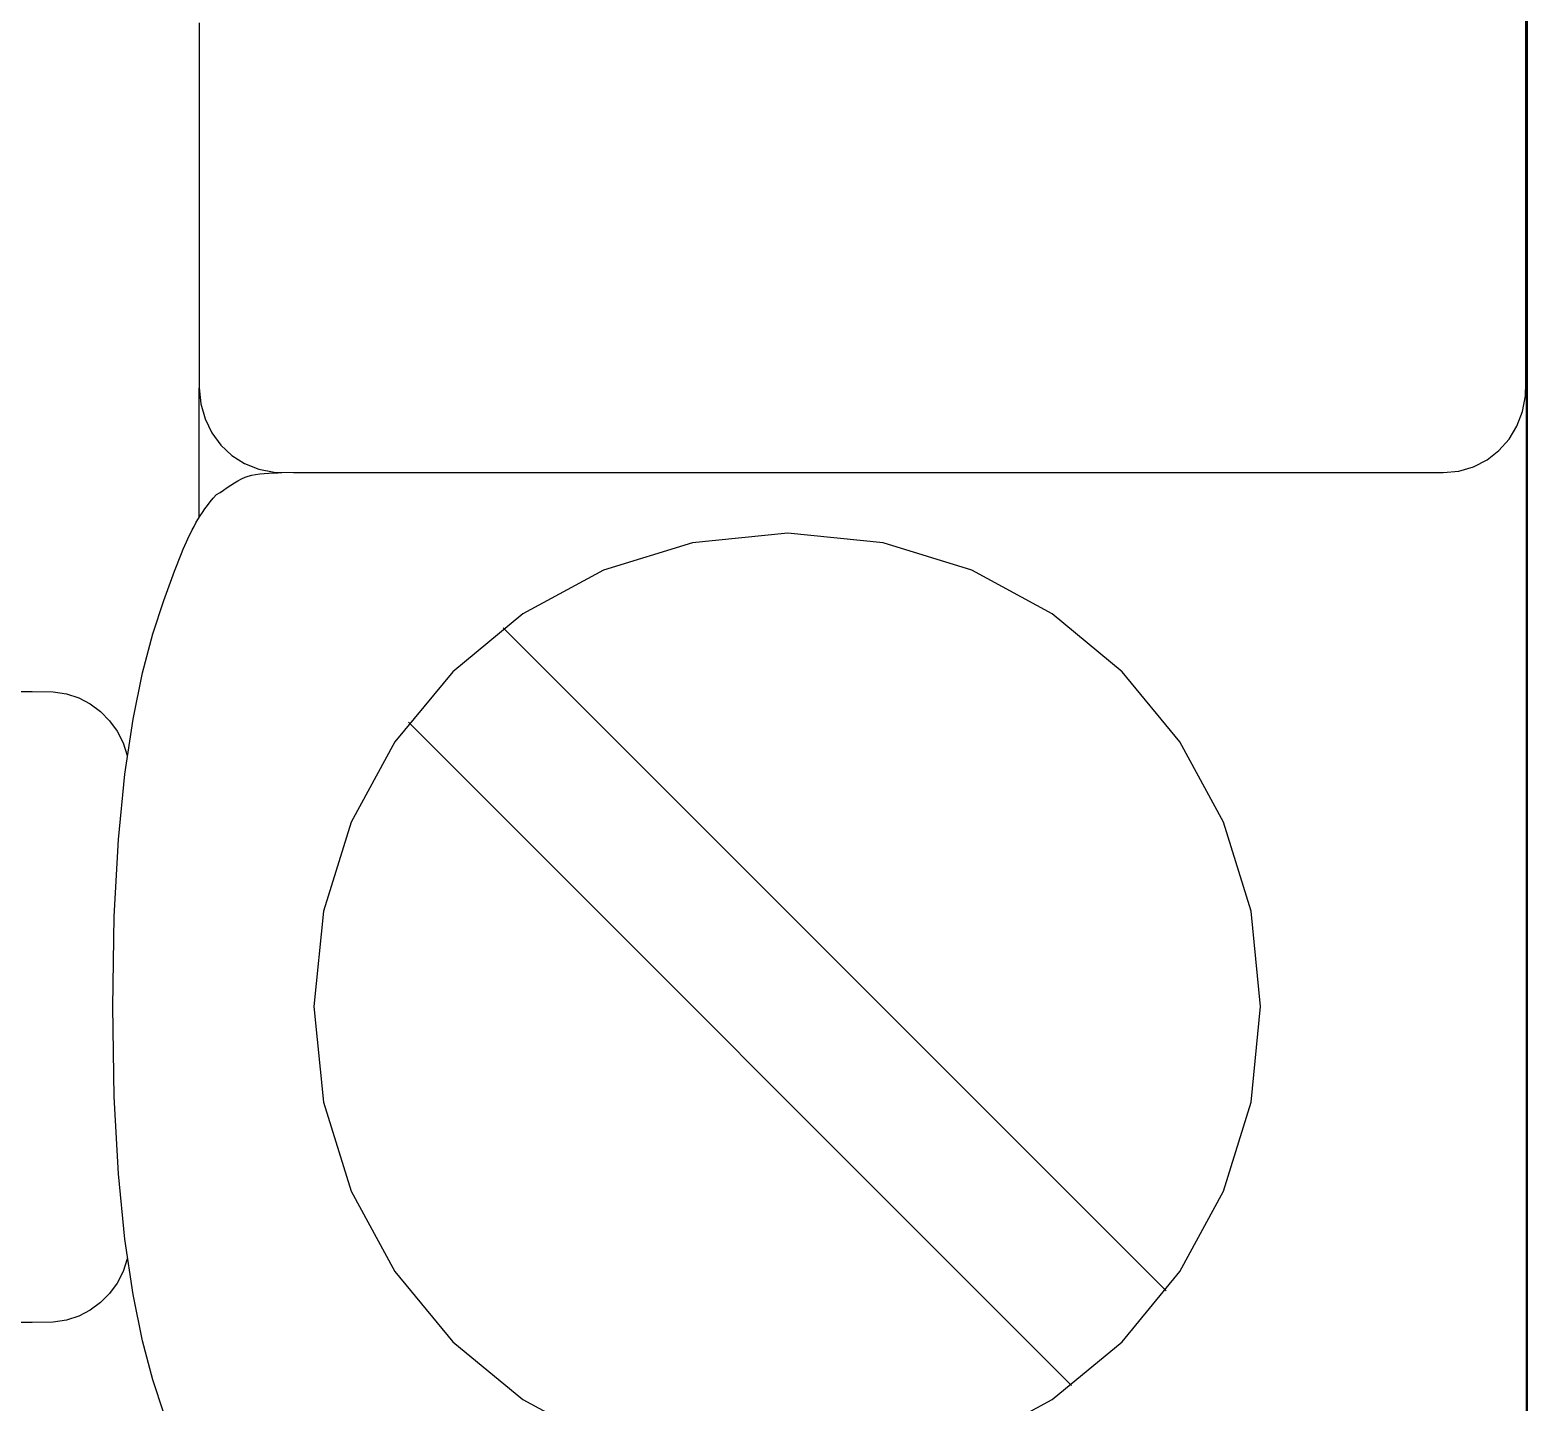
# Model space of a CAD drawing. Extents: x 1 to 47.7, y 0.2 to 35.
# Drawn here: x 35.393 to 35.922, y 12.396 to 12.88 of the extents above; entities that cross this region are included whole.
import ezdxf

# ---------------------------------------------------------------- set-up
doc = ezdxf.new("R2010")
doc.units = 0
doc.header["$MEASUREMENT"] = 0
for name, color, linetype in [('5_1___24__TARGET_LEDS___12', 7, 'CONTINUOUS'), ('6_1__EMPTY_IO_BOARD_POSITI', 7, 'CONTINUOUS'), ('6_2___8__INDEPENDENT_INPUT', 7, 'CONTINUOUS'), ('6_3___8__OPTOISO_INDEPENDE', 7, 'CONTINUOUS'), ('6_4___24__OPTOISO_INDEPEND', 7, 'CONTINUOUS'), ('6_5___8__INDEPENDENT_INPUT', 7, 'CONTINUOUS'), ('6_6___8__INDEPENDENT_INPUT', 7, 'CONTINUOUS'), ('6_7___8__OPTOISO_INDEPENDE', 7, 'CONTINUOUS'), ('6_8___8__OPTOISO_INDEPENDE', 7, 'CONTINUOUS')]:
    doc.layers.add(name, color=color, linetype=linetype)

msp = doc.modelspace()

# ---------------------------------------------------------------- linework, layer by layer
at = {"layer": '5_1___24__TARGET_LEDS___12'}
for points in [[(35.92211, 12.30354), (35.92211, 12.42937), (35.92211, 12.55075), (35.92211, 12.66723), (35.92211, 12.77837), (35.92211, 12.88371), (35.92211, 12.98282), (35.92211, 13.07525), (35.92211, 13.16055), (35.92211, 13.20039), (35.92211, 13.23828), (35.92211, 13.27417), (35.92211, 13.30799), (35.92211, 13.3397), (35.92211, 13.36924)], [(35.45318, 12.88285), (35.45318, 12.85673), (35.45318, 12.82823), (35.45318, 12.80052), (35.45318, 12.77678), (35.45318, 12.76021), (35.45318, 12.75398), (35.45371, 12.74828), (35.45522, 12.74294), (35.45763, 12.73806), (35.46083, 12.73374), (35.46472, 12.73009), (35.46921, 12.7272), (35.47421, 12.72517), (35.4796, 12.72411), (35.48651, 12.72397), (35.51624, 12.72397), (35.56802, 12.72397), (35.63382, 12.72397), (35.70563, 12.72397), (35.77544, 12.72397), (35.83524, 12.72397), (35.87699, 12.72397), (35.89269, 12.72397), (35.89825, 12.72451), (35.90346, 12.72607), (35.90821, 12.72854), (35.91242, 12.73183), (35.91598, 12.73583), (35.91879, 12.74044), (35.92076, 12.74556), (35.9218, 12.75109), (35.92193, 12.7556), (35.92193, 12.7674), (35.92193, 12.78795), (35.92193, 12.81407), (35.92193, 12.84258), (35.92193, 12.87029), (35.92193, 12.89403)], [(35.45318, 12.70843), (35.45318, 12.75398)], [(35.44062, 12.39172), (35.4368, 12.40351), (35.43313, 12.41733), (35.42978, 12.4337), (35.42689, 12.45316), (35.42463, 12.47623), (35.42316, 12.50343), (35.42263, 12.5353), (35.42316, 12.56715), (35.42463, 12.59435), (35.42689, 12.61742), (35.42978, 12.63688), (35.43313, 12.65325), (35.4368, 12.66707), (35.44062, 12.67886), (35.44443, 12.68914), (35.44691, 12.69546), (35.44753, 12.69695), (35.44809, 12.69828), (35.44862, 12.69948), (35.44913, 12.70059), (35.44964, 12.70165), (35.45016, 12.70271), (35.45072, 12.7038), (35.45134, 12.70497), (35.45201, 12.70621), (35.45271, 12.70744), (35.45347, 12.70867), (35.45428, 12.7099), (35.45515, 12.71114), (35.45607, 12.7124), (35.45707, 12.71368), (35.45813, 12.71499), (35.45929, 12.71622), (35.46054, 12.71701), (35.4618, 12.71784), (35.46306, 12.71868), (35.46433, 12.71952), (35.4656, 12.72033), (35.46687, 12.72109), (35.46812, 12.72177), (35.46937, 12.72237), (35.47051, 12.72279), (35.47174, 12.7231), (35.47311, 12.72336), (35.47459, 12.72356), (35.47615, 12.72372), (35.47775, 12.72384), (35.47935, 12.72392), (35.48092, 12.72396), (35.48242, 12.72397)], [(35.72618, 12.38109), (35.75456, 12.39652), (35.77929, 12.41696), (35.79968, 12.44174), (35.81508, 12.47018), (35.82481, 12.50161), (35.82821, 12.53536), (35.82481, 12.56906), (35.81508, 12.60045), (35.79968, 12.62886), (35.77929, 12.65362), (35.75456, 12.67405), (35.72618, 12.68948), (35.69481, 12.69923), (35.66113, 12.70263), (35.62743, 12.69923), (35.59601, 12.68948), (35.56757, 12.67405), (35.54278, 12.65362), (35.52232, 12.62886), (35.50686, 12.60045), (35.49709, 12.56906), (35.49368, 12.53536), (35.49709, 12.50161), (35.50686, 12.47018), (35.52232, 12.44174), (35.54278, 12.41696), (35.56757, 12.39652), (35.59601, 12.38109)], [(35.79479, 12.43494), (35.56052, 12.66921)], [(35.36185, 12.64666), (35.39409, 12.64666), (35.40159, 12.64659), (35.40626, 12.64586), (35.41064, 12.64441), (35.41468, 12.6423), (35.41832, 12.63959), (35.42151, 12.63634), (35.42419, 12.63262), (35.42629, 12.62849), (35.42776, 12.62401)], [(35.76137, 12.40152), (35.5271, 12.63579)], [(35.42776, 12.44623), (35.42626, 12.4418), (35.42414, 12.43771), (35.42145, 12.43402), (35.41826, 12.43081), (35.41462, 12.42813), (35.41059, 12.42604), (35.40622, 12.42461), (35.40158, 12.42389), (35.39409, 12.42382), (35.36185, 12.42382)]]:
    msp.add_lwpolyline(points, dxfattribs=at)
at = {"layer": '6_1__EMPTY_IO_BOARD_POSITI'}
msp.add_lwpolyline([(35.92235, 13.4017), (35.92235, 13.36341), (35.92235, 13.32076), (35.92235, 13.27392), (35.92235, 13.22303), (35.92235, 13.16825), (35.92235, 13.10973), (35.92235, 13.04763), (35.92235, 12.98209), (35.92235, 12.91328), (35.92235, 12.84134), (35.92235, 12.76642), (35.92235, 12.68869), (35.92235, 12.60829), (35.92235, 12.52537), (35.92235, 12.4401), (35.92235, 12.35261)], dxfattribs=at)
at = {"layer": '6_2___8__INDEPENDENT_INPUT'}
for points in [[(35.92211, 12.30354), (35.92211, 12.42937), (35.92211, 12.55075), (35.92211, 12.66723), (35.92211, 12.77837), (35.92211, 12.88371), (35.92211, 12.98282), (35.92211, 13.07525), (35.92211, 13.16055), (35.92211, 13.20039), (35.92211, 13.23828), (35.92211, 13.27417), (35.92211, 13.30799), (35.92211, 13.3397), (35.92211, 13.36924)], [(35.45318, 12.88285), (35.45318, 12.85673), (35.45318, 12.82823), (35.45318, 12.80052), (35.45318, 12.77678), (35.45318, 12.76021), (35.45318, 12.75398), (35.45371, 12.74828), (35.45522, 12.74294), (35.45763, 12.73806), (35.46083, 12.73374), (35.46472, 12.73009), (35.46921, 12.7272), (35.47421, 12.72517), (35.4796, 12.72411), (35.48651, 12.72397), (35.51624, 12.72397), (35.56802, 12.72397), (35.63382, 12.72397), (35.70563, 12.72397), (35.77544, 12.72397), (35.83524, 12.72397), (35.87699, 12.72397), (35.89269, 12.72397), (35.89825, 12.72451), (35.90346, 12.72607), (35.90821, 12.72854), (35.91242, 12.73183), (35.91598, 12.73583), (35.91879, 12.74044), (35.92076, 12.74556), (35.9218, 12.75109), (35.92193, 12.7556), (35.92193, 12.7674), (35.92193, 12.78795), (35.92193, 12.81407), (35.92193, 12.84258), (35.92193, 12.87029), (35.92193, 12.89403)], [(35.45318, 12.70843), (35.45318, 12.75398)], [(35.44062, 12.39172), (35.4368, 12.40351), (35.43313, 12.41733), (35.42978, 12.4337), (35.42689, 12.45316), (35.42463, 12.47623), (35.42316, 12.50343), (35.42263, 12.5353), (35.42316, 12.56715), (35.42463, 12.59435), (35.42689, 12.61742), (35.42978, 12.63688), (35.43313, 12.65325), (35.4368, 12.66707), (35.44062, 12.67886), (35.44443, 12.68914), (35.44691, 12.69546), (35.44753, 12.69695), (35.44809, 12.69828), (35.44862, 12.69948), (35.44913, 12.70059), (35.44964, 12.70165), (35.45016, 12.70271), (35.45072, 12.7038), (35.45134, 12.70497), (35.45201, 12.70621), (35.45271, 12.70744), (35.45347, 12.70867), (35.45428, 12.7099), (35.45515, 12.71114), (35.45607, 12.7124), (35.45707, 12.71368), (35.45813, 12.71499), (35.45929, 12.71622), (35.46054, 12.71701), (35.4618, 12.71784), (35.46306, 12.71868), (35.46433, 12.71952), (35.4656, 12.72033), (35.46687, 12.72109), (35.46812, 12.72177), (35.46937, 12.72237), (35.47051, 12.72279), (35.47174, 12.7231), (35.47311, 12.72336), (35.47459, 12.72356), (35.47615, 12.72372), (35.47775, 12.72384), (35.47935, 12.72392), (35.48092, 12.72396), (35.48242, 12.72397)], [(35.72618, 12.38109), (35.75456, 12.39652), (35.77929, 12.41696), (35.79968, 12.44174), (35.81508, 12.47018), (35.82481, 12.50161), (35.82821, 12.53536), (35.82481, 12.56906), (35.81508, 12.60045), (35.79968, 12.62886), (35.77929, 12.65362), (35.75456, 12.67405), (35.72618, 12.68948), (35.69481, 12.69923), (35.66113, 12.70263), (35.62743, 12.69923), (35.59601, 12.68948), (35.56757, 12.67405), (35.54278, 12.65362), (35.52232, 12.62886), (35.50686, 12.60045), (35.49709, 12.56906), (35.49368, 12.53536), (35.49709, 12.50161), (35.50686, 12.47018), (35.52232, 12.44174), (35.54278, 12.41696), (35.56757, 12.39652), (35.59601, 12.38109)], [(35.79479, 12.43494), (35.56052, 12.66921)], [(35.36185, 12.64666), (35.39409, 12.64666), (35.40159, 12.64659), (35.40626, 12.64586), (35.41064, 12.64441), (35.41468, 12.6423), (35.41832, 12.63959), (35.42151, 12.63634), (35.42419, 12.63262), (35.42629, 12.62849), (35.42776, 12.62401)], [(35.76137, 12.40152), (35.5271, 12.63579)], [(35.42776, 12.44623), (35.42626, 12.4418), (35.42414, 12.43771), (35.42145, 12.43402), (35.41826, 12.43081), (35.41462, 12.42813), (35.41059, 12.42604), (35.40622, 12.42461), (35.40158, 12.42389), (35.39409, 12.42382), (35.36185, 12.42382)]]:
    msp.add_lwpolyline(points, dxfattribs=at)
at = {"layer": '6_3___8__OPTOISO_INDEPENDE'}
for points in [[(35.92211, 12.30354), (35.92211, 12.42937), (35.92211, 12.55075), (35.92211, 12.66723), (35.92211, 12.77837), (35.92211, 12.88371), (35.92211, 12.98282), (35.92211, 13.07525), (35.92211, 13.16055), (35.92211, 13.20039), (35.92211, 13.23828), (35.92211, 13.27417), (35.92211, 13.30799), (35.92211, 13.3397), (35.92211, 13.36924)], [(35.45318, 12.88285), (35.45318, 12.85673), (35.45318, 12.82823), (35.45318, 12.80052), (35.45318, 12.77678), (35.45318, 12.76021), (35.45318, 12.75398), (35.45371, 12.74828), (35.45522, 12.74294), (35.45763, 12.73806), (35.46083, 12.73374), (35.46472, 12.73009), (35.46921, 12.7272), (35.47421, 12.72517), (35.4796, 12.72411), (35.48651, 12.72397), (35.51624, 12.72397), (35.56802, 12.72397), (35.63382, 12.72397), (35.70563, 12.72397), (35.77544, 12.72397), (35.83524, 12.72397), (35.87699, 12.72397), (35.89269, 12.72397), (35.89825, 12.72451), (35.90346, 12.72607), (35.90821, 12.72854), (35.91242, 12.73183), (35.91598, 12.73583), (35.91879, 12.74044), (35.92076, 12.74556), (35.9218, 12.75109), (35.92193, 12.7556), (35.92193, 12.7674), (35.92193, 12.78795), (35.92193, 12.81407), (35.92193, 12.84258), (35.92193, 12.87029), (35.92193, 12.89403)], [(35.45318, 12.70843), (35.45318, 12.75398)], [(35.44062, 12.39172), (35.4368, 12.40351), (35.43313, 12.41733), (35.42978, 12.4337), (35.42689, 12.45316), (35.42463, 12.47623), (35.42316, 12.50343), (35.42263, 12.5353), (35.42316, 12.56715), (35.42463, 12.59435), (35.42689, 12.61742), (35.42978, 12.63688), (35.43313, 12.65325), (35.4368, 12.66707), (35.44062, 12.67886), (35.44443, 12.68914), (35.44691, 12.69546), (35.44753, 12.69695), (35.44809, 12.69828), (35.44862, 12.69948), (35.44913, 12.70059), (35.44964, 12.70165), (35.45016, 12.70271), (35.45072, 12.7038), (35.45134, 12.70497), (35.45201, 12.70621), (35.45271, 12.70744), (35.45347, 12.70867), (35.45428, 12.7099), (35.45515, 12.71114), (35.45607, 12.7124), (35.45707, 12.71368), (35.45813, 12.71499), (35.45929, 12.71622), (35.46054, 12.71701), (35.4618, 12.71784), (35.46306, 12.71868), (35.46433, 12.71952), (35.4656, 12.72033), (35.46687, 12.72109), (35.46812, 12.72177), (35.46937, 12.72237), (35.47051, 12.72279), (35.47174, 12.7231), (35.47311, 12.72336), (35.47459, 12.72356), (35.47615, 12.72372), (35.47775, 12.72384), (35.47935, 12.72392), (35.48092, 12.72396), (35.48242, 12.72397)], [(35.72618, 12.38109), (35.75456, 12.39652), (35.77929, 12.41696), (35.79968, 12.44174), (35.81508, 12.47018), (35.82481, 12.50161), (35.82821, 12.53536), (35.82481, 12.56906), (35.81508, 12.60045), (35.79968, 12.62886), (35.77929, 12.65362), (35.75456, 12.67405), (35.72618, 12.68948), (35.69481, 12.69923), (35.66113, 12.70263), (35.62743, 12.69923), (35.59601, 12.68948), (35.56757, 12.67405), (35.54278, 12.65362), (35.52232, 12.62886), (35.50686, 12.60045), (35.49709, 12.56906), (35.49368, 12.53536), (35.49709, 12.50161), (35.50686, 12.47018), (35.52232, 12.44174), (35.54278, 12.41696), (35.56757, 12.39652), (35.59601, 12.38109)], [(35.79479, 12.43494), (35.56052, 12.66921)], [(35.36185, 12.64666), (35.39409, 12.64666), (35.40159, 12.64659), (35.40626, 12.64586), (35.41064, 12.64441), (35.41468, 12.6423), (35.41832, 12.63959), (35.42151, 12.63634), (35.42419, 12.63262), (35.42629, 12.62849), (35.42776, 12.62401)], [(35.76137, 12.40152), (35.5271, 12.63579)], [(35.42776, 12.44623), (35.42626, 12.4418), (35.42414, 12.43771), (35.42145, 12.43402), (35.41826, 12.43081), (35.41462, 12.42813), (35.41059, 12.42604), (35.40622, 12.42461), (35.40158, 12.42389), (35.39409, 12.42382), (35.36185, 12.42382)]]:
    msp.add_lwpolyline(points, dxfattribs=at)
at = {"layer": '6_4___24__OPTOISO_INDEPEND'}
for points in [[(35.92211, 12.30354), (35.92211, 12.42937), (35.92211, 12.55075), (35.92211, 12.66723), (35.92211, 12.77837), (35.92211, 12.88371), (35.92211, 12.98282), (35.92211, 13.07525), (35.92211, 13.16055), (35.92211, 13.20039), (35.92211, 13.23828), (35.92211, 13.27417), (35.92211, 13.30799), (35.92211, 13.3397), (35.92211, 13.36924)], [(35.45318, 12.88285), (35.45318, 12.85673), (35.45318, 12.82823), (35.45318, 12.80052), (35.45318, 12.77678), (35.45318, 12.76021), (35.45318, 12.75398), (35.45371, 12.74828), (35.45522, 12.74294), (35.45763, 12.73806), (35.46083, 12.73374), (35.46472, 12.73009), (35.46921, 12.7272), (35.47421, 12.72517), (35.4796, 12.72411), (35.48651, 12.72397), (35.51624, 12.72397), (35.56802, 12.72397), (35.63382, 12.72397), (35.70563, 12.72397), (35.77544, 12.72397), (35.83524, 12.72397), (35.87699, 12.72397), (35.89269, 12.72397), (35.89825, 12.72451), (35.90346, 12.72607), (35.90821, 12.72854), (35.91242, 12.73183), (35.91598, 12.73583), (35.91879, 12.74044), (35.92076, 12.74556), (35.9218, 12.75109), (35.92193, 12.7556), (35.92193, 12.7674), (35.92193, 12.78795), (35.92193, 12.81407), (35.92193, 12.84258), (35.92193, 12.87029), (35.92193, 12.89403)], [(35.45318, 12.70843), (35.45318, 12.75398)], [(35.44062, 12.39172), (35.4368, 12.40351), (35.43313, 12.41733), (35.42978, 12.4337), (35.42689, 12.45316), (35.42463, 12.47623), (35.42316, 12.50343), (35.42263, 12.5353), (35.42316, 12.56715), (35.42463, 12.59435), (35.42689, 12.61742), (35.42978, 12.63688), (35.43313, 12.65325), (35.4368, 12.66707), (35.44062, 12.67886), (35.44443, 12.68914), (35.44691, 12.69546), (35.44753, 12.69695), (35.44809, 12.69828), (35.44862, 12.69948), (35.44913, 12.70059), (35.44964, 12.70165), (35.45016, 12.70271), (35.45072, 12.7038), (35.45134, 12.70497), (35.45201, 12.70621), (35.45271, 12.70744), (35.45347, 12.70867), (35.45428, 12.7099), (35.45515, 12.71114), (35.45607, 12.7124), (35.45707, 12.71368), (35.45813, 12.71499), (35.45929, 12.71622), (35.46054, 12.71701), (35.4618, 12.71784), (35.46306, 12.71868), (35.46433, 12.71952), (35.4656, 12.72033), (35.46687, 12.72109), (35.46812, 12.72177), (35.46937, 12.72237), (35.47051, 12.72279), (35.47174, 12.7231), (35.47311, 12.72336), (35.47459, 12.72356), (35.47615, 12.72372), (35.47775, 12.72384), (35.47935, 12.72392), (35.48092, 12.72396), (35.48242, 12.72397)], [(35.72618, 12.38109), (35.75456, 12.39652), (35.77929, 12.41696), (35.79968, 12.44174), (35.81508, 12.47018), (35.82481, 12.50161), (35.82821, 12.53536), (35.82481, 12.56906), (35.81508, 12.60045), (35.79968, 12.62886), (35.77929, 12.65362), (35.75456, 12.67405), (35.72618, 12.68948), (35.69481, 12.69923), (35.66113, 12.70263), (35.62743, 12.69923), (35.59601, 12.68948), (35.56757, 12.67405), (35.54278, 12.65362), (35.52232, 12.62886), (35.50686, 12.60045), (35.49709, 12.56906), (35.49368, 12.53536), (35.49709, 12.50161), (35.50686, 12.47018), (35.52232, 12.44174), (35.54278, 12.41696), (35.56757, 12.39652), (35.59601, 12.38109)], [(35.79479, 12.43494), (35.56052, 12.66921)], [(35.36185, 12.64666), (35.39409, 12.64666), (35.40159, 12.64659), (35.40626, 12.64586), (35.41064, 12.64441), (35.41468, 12.6423), (35.41832, 12.63959), (35.42151, 12.63634), (35.42419, 12.63262), (35.42629, 12.62849), (35.42776, 12.62401)], [(35.76137, 12.40152), (35.5271, 12.63579)], [(35.42776, 12.44623), (35.42626, 12.4418), (35.42414, 12.43771), (35.42145, 12.43402), (35.41826, 12.43081), (35.41462, 12.42813), (35.41059, 12.42604), (35.40622, 12.42461), (35.40158, 12.42389), (35.39409, 12.42382), (35.36185, 12.42382)]]:
    msp.add_lwpolyline(points, dxfattribs=at)
at = {"layer": '6_5___8__INDEPENDENT_INPUT'}
for points in [[(35.92211, 12.30354), (35.92211, 12.42937), (35.92211, 12.55075), (35.92211, 12.66723), (35.92211, 12.77837), (35.92211, 12.88371), (35.92211, 12.98282), (35.92211, 13.07525), (35.92211, 13.16055), (35.92211, 13.20039), (35.92211, 13.23828), (35.92211, 13.27417), (35.92211, 13.30799), (35.92211, 13.3397), (35.92211, 13.36924)], [(35.45318, 12.88285), (35.45318, 12.85673), (35.45318, 12.82823), (35.45318, 12.80052), (35.45318, 12.77678), (35.45318, 12.76021), (35.45318, 12.75398), (35.45371, 12.74828), (35.45522, 12.74294), (35.45763, 12.73806), (35.46083, 12.73374), (35.46472, 12.73009), (35.46921, 12.7272), (35.47421, 12.72517), (35.4796, 12.72411), (35.48651, 12.72397), (35.51624, 12.72397), (35.56802, 12.72397), (35.63382, 12.72397), (35.70563, 12.72397), (35.77544, 12.72397), (35.83524, 12.72397), (35.87699, 12.72397), (35.89269, 12.72397), (35.89825, 12.72451), (35.90346, 12.72607), (35.90821, 12.72854), (35.91242, 12.73183), (35.91598, 12.73583), (35.91879, 12.74044), (35.92076, 12.74556), (35.9218, 12.75109), (35.92193, 12.7556), (35.92193, 12.7674), (35.92193, 12.78795), (35.92193, 12.81407), (35.92193, 12.84258), (35.92193, 12.87029), (35.92193, 12.89403)], [(35.45318, 12.70843), (35.45318, 12.75398)], [(35.44062, 12.39172), (35.4368, 12.40351), (35.43313, 12.41733), (35.42978, 12.4337), (35.42689, 12.45316), (35.42463, 12.47623), (35.42316, 12.50343), (35.42263, 12.5353), (35.42316, 12.56715), (35.42463, 12.59435), (35.42689, 12.61742), (35.42978, 12.63688), (35.43313, 12.65325), (35.4368, 12.66707), (35.44062, 12.67886), (35.44443, 12.68914), (35.44691, 12.69546), (35.44753, 12.69695), (35.44809, 12.69828), (35.44862, 12.69948), (35.44913, 12.70059), (35.44964, 12.70165), (35.45016, 12.70271), (35.45072, 12.7038), (35.45134, 12.70497), (35.45201, 12.70621), (35.45271, 12.70744), (35.45347, 12.70867), (35.45428, 12.7099), (35.45515, 12.71114), (35.45607, 12.7124), (35.45707, 12.71368), (35.45813, 12.71499), (35.45929, 12.71622), (35.46054, 12.71701), (35.4618, 12.71784), (35.46306, 12.71868), (35.46433, 12.71952), (35.4656, 12.72033), (35.46687, 12.72109), (35.46812, 12.72177), (35.46937, 12.72237), (35.47051, 12.72279), (35.47174, 12.7231), (35.47311, 12.72336), (35.47459, 12.72356), (35.47615, 12.72372), (35.47775, 12.72384), (35.47935, 12.72392), (35.48092, 12.72396), (35.48242, 12.72397)], [(35.72618, 12.38109), (35.75456, 12.39652), (35.77929, 12.41696), (35.79968, 12.44174), (35.81508, 12.47018), (35.82481, 12.50161), (35.82821, 12.53536), (35.82481, 12.56906), (35.81508, 12.60045), (35.79968, 12.62886), (35.77929, 12.65362), (35.75456, 12.67405), (35.72618, 12.68948), (35.69481, 12.69923), (35.66113, 12.70263), (35.62743, 12.69923), (35.59601, 12.68948), (35.56757, 12.67405), (35.54278, 12.65362), (35.52232, 12.62886), (35.50686, 12.60045), (35.49709, 12.56906), (35.49368, 12.53536), (35.49709, 12.50161), (35.50686, 12.47018), (35.52232, 12.44174), (35.54278, 12.41696), (35.56757, 12.39652), (35.59601, 12.38109)], [(35.79479, 12.43494), (35.56052, 12.66921)], [(35.36185, 12.64666), (35.39409, 12.64666), (35.40159, 12.64659), (35.40626, 12.64586), (35.41064, 12.64441), (35.41468, 12.6423), (35.41832, 12.63959), (35.42151, 12.63634), (35.42419, 12.63262), (35.42629, 12.62849), (35.42776, 12.62401)], [(35.76137, 12.40152), (35.5271, 12.63579)], [(35.42776, 12.44623), (35.42626, 12.4418), (35.42414, 12.43771), (35.42145, 12.43402), (35.41826, 12.43081), (35.41462, 12.42813), (35.41059, 12.42604), (35.40622, 12.42461), (35.40158, 12.42389), (35.39409, 12.42382), (35.36185, 12.42382)]]:
    msp.add_lwpolyline(points, dxfattribs=at)
at = {"layer": '6_6___8__INDEPENDENT_INPUT'}
for points in [[(35.92211, 12.30354), (35.92211, 12.42937), (35.92211, 12.55075), (35.92211, 12.66723), (35.92211, 12.77837), (35.92211, 12.88371), (35.92211, 12.98282), (35.92211, 13.07525), (35.92211, 13.16055), (35.92211, 13.20039), (35.92211, 13.23828), (35.92211, 13.27417), (35.92211, 13.30799), (35.92211, 13.3397), (35.92211, 13.36924)], [(35.45318, 12.88285), (35.45318, 12.85673), (35.45318, 12.82823), (35.45318, 12.80052), (35.45318, 12.77678), (35.45318, 12.76021), (35.45318, 12.75398), (35.45371, 12.74828), (35.45522, 12.74294), (35.45763, 12.73806), (35.46083, 12.73374), (35.46472, 12.73009), (35.46921, 12.7272), (35.47421, 12.72517), (35.4796, 12.72411), (35.48651, 12.72397), (35.51624, 12.72397), (35.56802, 12.72397), (35.63382, 12.72397), (35.70563, 12.72397), (35.77544, 12.72397), (35.83524, 12.72397), (35.87699, 12.72397), (35.89269, 12.72397), (35.89825, 12.72451), (35.90346, 12.72607), (35.90821, 12.72854), (35.91242, 12.73183), (35.91598, 12.73583), (35.91879, 12.74044), (35.92076, 12.74556), (35.9218, 12.75109), (35.92193, 12.7556), (35.92193, 12.7674), (35.92193, 12.78795), (35.92193, 12.81407), (35.92193, 12.84258), (35.92193, 12.87029), (35.92193, 12.89403)], [(35.45318, 12.70843), (35.45318, 12.75398)], [(35.44062, 12.39172), (35.4368, 12.40351), (35.43313, 12.41733), (35.42978, 12.4337), (35.42689, 12.45316), (35.42463, 12.47623), (35.42316, 12.50343), (35.42263, 12.5353), (35.42316, 12.56715), (35.42463, 12.59435), (35.42689, 12.61742), (35.42978, 12.63688), (35.43313, 12.65325), (35.4368, 12.66707), (35.44062, 12.67886), (35.44443, 12.68914), (35.44691, 12.69546), (35.44753, 12.69695), (35.44809, 12.69828), (35.44862, 12.69948), (35.44913, 12.70059), (35.44964, 12.70165), (35.45016, 12.70271), (35.45072, 12.7038), (35.45134, 12.70497), (35.45201, 12.70621), (35.45271, 12.70744), (35.45347, 12.70867), (35.45428, 12.7099), (35.45515, 12.71114), (35.45607, 12.7124), (35.45707, 12.71368), (35.45813, 12.71499), (35.45929, 12.71622), (35.46054, 12.71701), (35.4618, 12.71784), (35.46306, 12.71868), (35.46433, 12.71952), (35.4656, 12.72033), (35.46687, 12.72109), (35.46812, 12.72177), (35.46937, 12.72237), (35.47051, 12.72279), (35.47174, 12.7231), (35.47311, 12.72336), (35.47459, 12.72356), (35.47615, 12.72372), (35.47775, 12.72384), (35.47935, 12.72392), (35.48092, 12.72396), (35.48242, 12.72397)], [(35.72618, 12.38109), (35.75456, 12.39652), (35.77929, 12.41696), (35.79968, 12.44174), (35.81508, 12.47018), (35.82481, 12.50161), (35.82821, 12.53536), (35.82481, 12.56906), (35.81508, 12.60045), (35.79968, 12.62886), (35.77929, 12.65362), (35.75456, 12.67405), (35.72618, 12.68948), (35.69481, 12.69923), (35.66113, 12.70263), (35.62743, 12.69923), (35.59601, 12.68948), (35.56757, 12.67405), (35.54278, 12.65362), (35.52232, 12.62886), (35.50686, 12.60045), (35.49709, 12.56906), (35.49368, 12.53536), (35.49709, 12.50161), (35.50686, 12.47018), (35.52232, 12.44174), (35.54278, 12.41696), (35.56757, 12.39652), (35.59601, 12.38109)], [(35.79479, 12.43494), (35.56052, 12.66921)], [(35.36185, 12.64666), (35.39409, 12.64666), (35.40159, 12.64659), (35.40626, 12.64586), (35.41064, 12.64441), (35.41468, 12.6423), (35.41832, 12.63959), (35.42151, 12.63634), (35.42419, 12.63262), (35.42629, 12.62849), (35.42776, 12.62401)], [(35.76137, 12.40152), (35.5271, 12.63579)], [(35.42776, 12.44623), (35.42626, 12.4418), (35.42414, 12.43771), (35.42145, 12.43402), (35.41826, 12.43081), (35.41462, 12.42813), (35.41059, 12.42604), (35.40622, 12.42461), (35.40158, 12.42389), (35.39409, 12.42382), (35.36185, 12.42382)]]:
    msp.add_lwpolyline(points, dxfattribs=at)
at = {"layer": '6_7___8__OPTOISO_INDEPENDE'}
for points in [[(35.92211, 12.30354), (35.92211, 12.42937), (35.92211, 12.55075), (35.92211, 12.66723), (35.92211, 12.77837), (35.92211, 12.88371), (35.92211, 12.98282), (35.92211, 13.07525), (35.92211, 13.16055), (35.92211, 13.20039), (35.92211, 13.23828), (35.92211, 13.27417), (35.92211, 13.30799), (35.92211, 13.3397), (35.92211, 13.36924)], [(35.45318, 12.88285), (35.45318, 12.85673), (35.45318, 12.82823), (35.45318, 12.80052), (35.45318, 12.77678), (35.45318, 12.76021), (35.45318, 12.75398), (35.45371, 12.74828), (35.45522, 12.74294), (35.45763, 12.73806), (35.46083, 12.73374), (35.46472, 12.73009), (35.46921, 12.7272), (35.47421, 12.72517), (35.4796, 12.72411), (35.48651, 12.72397), (35.51624, 12.72397), (35.56802, 12.72397), (35.63382, 12.72397), (35.70563, 12.72397), (35.77544, 12.72397), (35.83524, 12.72397), (35.87699, 12.72397), (35.89269, 12.72397), (35.89825, 12.72451), (35.90346, 12.72607), (35.90821, 12.72854), (35.91242, 12.73183), (35.91598, 12.73583), (35.91879, 12.74044), (35.92076, 12.74556), (35.9218, 12.75109), (35.92193, 12.7556), (35.92193, 12.7674), (35.92193, 12.78795), (35.92193, 12.81407), (35.92193, 12.84258), (35.92193, 12.87029), (35.92193, 12.89403)], [(35.45318, 12.70843), (35.45318, 12.75398)], [(35.44062, 12.39172), (35.4368, 12.40351), (35.43313, 12.41733), (35.42978, 12.4337), (35.42689, 12.45316), (35.42463, 12.47623), (35.42316, 12.50343), (35.42263, 12.5353), (35.42316, 12.56715), (35.42463, 12.59435), (35.42689, 12.61742), (35.42978, 12.63688), (35.43313, 12.65325), (35.4368, 12.66707), (35.44062, 12.67886), (35.44443, 12.68914), (35.44691, 12.69546), (35.44753, 12.69695), (35.44809, 12.69828), (35.44862, 12.69948), (35.44913, 12.70059), (35.44964, 12.70165), (35.45016, 12.70271), (35.45072, 12.7038), (35.45134, 12.70497), (35.45201, 12.70621), (35.45271, 12.70744), (35.45347, 12.70867), (35.45428, 12.7099), (35.45515, 12.71114), (35.45607, 12.7124), (35.45707, 12.71368), (35.45813, 12.71499), (35.45929, 12.71622), (35.46054, 12.71701), (35.4618, 12.71784), (35.46306, 12.71868), (35.46433, 12.71952), (35.4656, 12.72033), (35.46687, 12.72109), (35.46812, 12.72177), (35.46937, 12.72237), (35.47051, 12.72279), (35.47174, 12.7231), (35.47311, 12.72336), (35.47459, 12.72356), (35.47615, 12.72372), (35.47775, 12.72384), (35.47935, 12.72392), (35.48092, 12.72396), (35.48242, 12.72397)], [(35.72618, 12.38109), (35.75456, 12.39652), (35.77929, 12.41696), (35.79968, 12.44174), (35.81508, 12.47018), (35.82481, 12.50161), (35.82821, 12.53536), (35.82481, 12.56906), (35.81508, 12.60045), (35.79968, 12.62886), (35.77929, 12.65362), (35.75456, 12.67405), (35.72618, 12.68948), (35.69481, 12.69923), (35.66113, 12.70263), (35.62743, 12.69923), (35.59601, 12.68948), (35.56757, 12.67405), (35.54278, 12.65362), (35.52232, 12.62886), (35.50686, 12.60045), (35.49709, 12.56906), (35.49368, 12.53536), (35.49709, 12.50161), (35.50686, 12.47018), (35.52232, 12.44174), (35.54278, 12.41696), (35.56757, 12.39652), (35.59601, 12.38109)], [(35.79479, 12.43494), (35.56052, 12.66921)], [(35.36185, 12.64666), (35.39409, 12.64666), (35.40159, 12.64659), (35.40626, 12.64586), (35.41064, 12.64441), (35.41468, 12.6423), (35.41832, 12.63959), (35.42151, 12.63634), (35.42419, 12.63262), (35.42629, 12.62849), (35.42776, 12.62401)], [(35.76137, 12.40152), (35.5271, 12.63579)], [(35.42776, 12.44623), (35.42626, 12.4418), (35.42414, 12.43771), (35.42145, 12.43402), (35.41826, 12.43081), (35.41462, 12.42813), (35.41059, 12.42604), (35.40622, 12.42461), (35.40158, 12.42389), (35.39409, 12.42382), (35.36185, 12.42382)]]:
    msp.add_lwpolyline(points, dxfattribs=at)
at = {"layer": '6_8___8__OPTOISO_INDEPENDE'}
for points in [[(35.92211, 12.30354), (35.92211, 12.42937), (35.92211, 12.55075), (35.92211, 12.66723), (35.92211, 12.77837), (35.92211, 12.88371), (35.92211, 12.98282), (35.92211, 13.07525), (35.92211, 13.16055), (35.92211, 13.20039), (35.92211, 13.23828), (35.92211, 13.27417), (35.92211, 13.30799), (35.92211, 13.3397), (35.92211, 13.36924)], [(35.45318, 12.88285), (35.45318, 12.85673), (35.45318, 12.82823), (35.45318, 12.80052), (35.45318, 12.77678), (35.45318, 12.76021), (35.45318, 12.75398), (35.45371, 12.74828), (35.45522, 12.74294), (35.45763, 12.73806), (35.46083, 12.73374), (35.46472, 12.73009), (35.46921, 12.7272), (35.47421, 12.72517), (35.4796, 12.72411), (35.48651, 12.72397), (35.51624, 12.72397), (35.56802, 12.72397), (35.63382, 12.72397), (35.70563, 12.72397), (35.77544, 12.72397), (35.83524, 12.72397), (35.87699, 12.72397), (35.89269, 12.72397), (35.89825, 12.72451), (35.90346, 12.72607), (35.90821, 12.72854), (35.91242, 12.73183), (35.91598, 12.73583), (35.91879, 12.74044), (35.92076, 12.74556), (35.9218, 12.75109), (35.92193, 12.7556), (35.92193, 12.7674), (35.92193, 12.78795), (35.92193, 12.81407), (35.92193, 12.84258), (35.92193, 12.87029), (35.92193, 12.89403)], [(35.45318, 12.70843), (35.45318, 12.75398)], [(35.44062, 12.39172), (35.4368, 12.40351), (35.43313, 12.41733), (35.42978, 12.4337), (35.42689, 12.45316), (35.42463, 12.47623), (35.42316, 12.50343), (35.42263, 12.5353), (35.42316, 12.56715), (35.42463, 12.59435), (35.42689, 12.61742), (35.42978, 12.63688), (35.43313, 12.65325), (35.4368, 12.66707), (35.44062, 12.67886), (35.44443, 12.68914), (35.44691, 12.69546), (35.44753, 12.69695), (35.44809, 12.69828), (35.44862, 12.69948), (35.44913, 12.70059), (35.44964, 12.70165), (35.45016, 12.70271), (35.45072, 12.7038), (35.45134, 12.70497), (35.45201, 12.70621), (35.45271, 12.70744), (35.45347, 12.70867), (35.45428, 12.7099), (35.45515, 12.71114), (35.45607, 12.7124), (35.45707, 12.71368), (35.45813, 12.71499), (35.45929, 12.71622), (35.46054, 12.71701), (35.4618, 12.71784), (35.46306, 12.71868), (35.46433, 12.71952), (35.4656, 12.72033), (35.46687, 12.72109), (35.46812, 12.72177), (35.46937, 12.72237), (35.47051, 12.72279), (35.47174, 12.7231), (35.47311, 12.72336), (35.47459, 12.72356), (35.47615, 12.72372), (35.47775, 12.72384), (35.47935, 12.72392), (35.48092, 12.72396), (35.48242, 12.72397)], [(35.72618, 12.38109), (35.75456, 12.39652), (35.77929, 12.41696), (35.79968, 12.44174), (35.81508, 12.47018), (35.82481, 12.50161), (35.82821, 12.53536), (35.82481, 12.56906), (35.81508, 12.60045), (35.79968, 12.62886), (35.77929, 12.65362), (35.75456, 12.67405), (35.72618, 12.68948), (35.69481, 12.69923), (35.66113, 12.70263), (35.62743, 12.69923), (35.59601, 12.68948), (35.56757, 12.67405), (35.54278, 12.65362), (35.52232, 12.62886), (35.50686, 12.60045), (35.49709, 12.56906), (35.49368, 12.53536), (35.49709, 12.50161), (35.50686, 12.47018), (35.52232, 12.44174), (35.54278, 12.41696), (35.56757, 12.39652), (35.59601, 12.38109)], [(35.79479, 12.43494), (35.56052, 12.66921)], [(35.36185, 12.64666), (35.39409, 12.64666), (35.40159, 12.64659), (35.40626, 12.64586), (35.41064, 12.64441), (35.41468, 12.6423), (35.41832, 12.63959), (35.42151, 12.63634), (35.42419, 12.63262), (35.42629, 12.62849), (35.42776, 12.62401)], [(35.76137, 12.40152), (35.5271, 12.63579)], [(35.42776, 12.44623), (35.42626, 12.4418), (35.42414, 12.43771), (35.42145, 12.43402), (35.41826, 12.43081), (35.41462, 12.42813), (35.41059, 12.42604), (35.40622, 12.42461), (35.40158, 12.42389), (35.39409, 12.42382), (35.36185, 12.42382)]]:
    msp.add_lwpolyline(points, dxfattribs=at)

doc.saveas('drawing.dxf')
